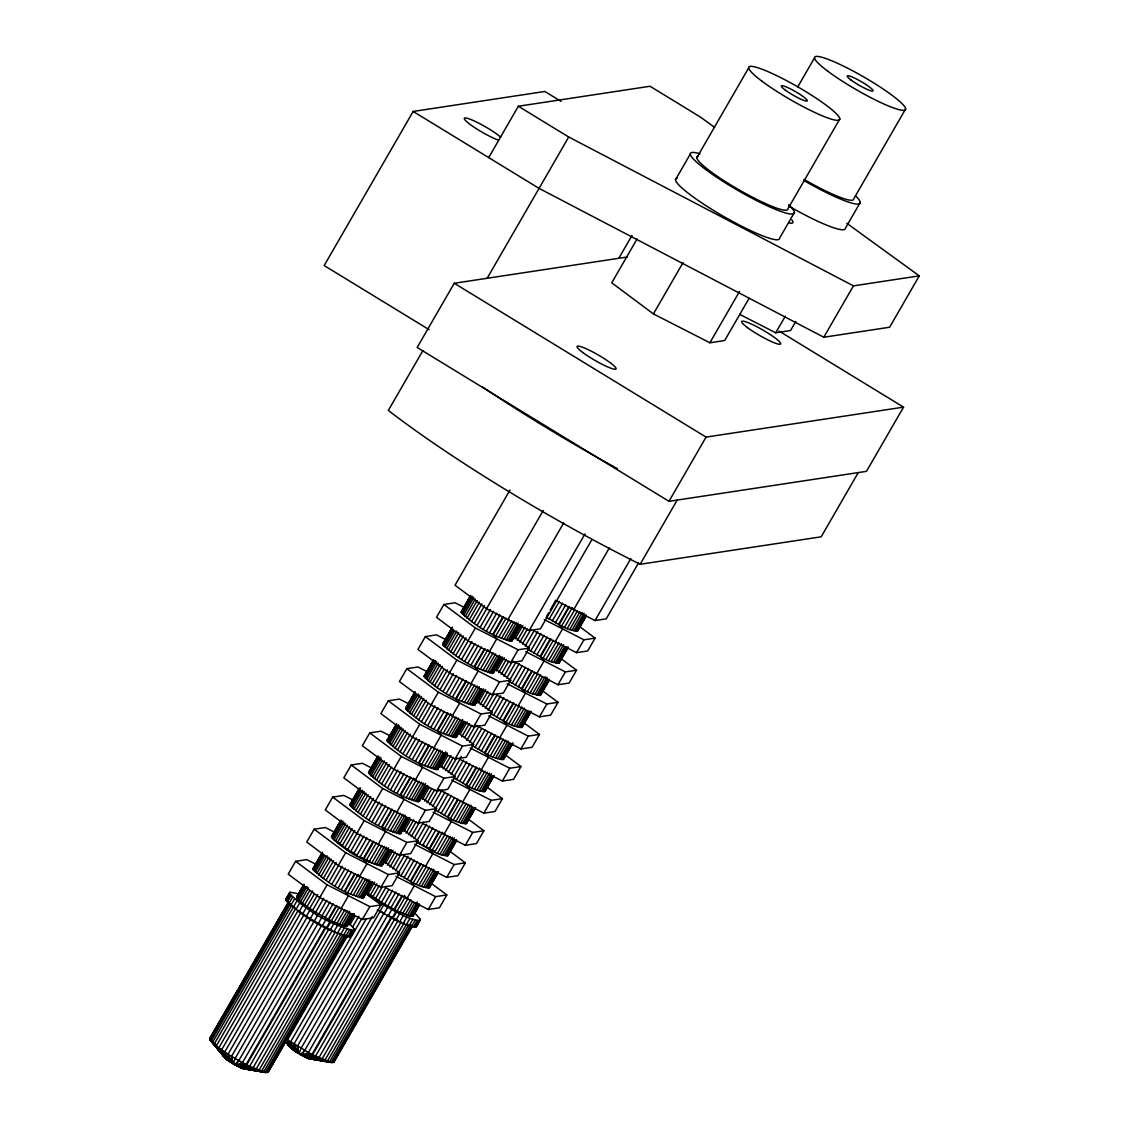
<?xml version="1.0" encoding="UTF-8"?>
<svg xmlns="http://www.w3.org/2000/svg" width="1129" height="1129" viewBox="0 0 1129 1129"><rect width="100%" height="100%" fill="white"/><g stroke="black" fill="none" stroke-linecap="round" stroke-linejoin="round"><path stroke-width="1.5" d="M349.538 923.635L354.478 929.28L350.23 936.915C326.479 931.157 302.897 917.355 285.806 899.884L290.054 892.249L296.998 893.434M354.45 930.028L353.927 930.494C330.176 924.736 306.594 910.934 289.504 893.462L289.532 892.714M350.752 936.449L354.478 929.28M377.227 909.847C389.576 916.325 401.91 925.47 416.051 926.923L416.601 925.709M416.573 926.472L420.298 919.288L415.373 913.643M353.786 914.73L347.309 925.935L346.109 926.429L334.128 922.365L315.584 912.345L302.346 903.327L296.645 897.4L303.955 884.205M372.175 882.864L363.623 897.682C345.192 894.535 326.352 882.483 312.959 869.147L322.386 852.268M390.719 850.758L382.166 865.576C363.721 862.429 344.881 850.377 331.489 837.041L340.93 820.162M409.248 818.652L400.696 833.47C382.251 830.323 363.411 818.271 350.018 804.935L359.459 788.056M427.792 786.546L419.226 801.364C400.795 798.217 381.955 786.165 368.562 772.829L378.003 755.95M363.623 897.682L363.27 896.299M447.183 752.958L437.77 769.258C419.325 766.111 400.485 754.073 387.092 740.737L396.533 723.844M464.852 722.348L456.299 737.166C437.869 734.005 419.028 721.967 405.636 708.631L415.063 691.752M400.696 833.47L400.343 832.087M483.395 690.242L474.843 705.06C456.398 701.899 437.558 689.861 424.165 676.525L433.607 659.646M371.991 882.017L366.332 891.825L368.181 893.349L381.404 902.353L397.083 911.004L409.206 915.972L412.748 916.311L412.791 914.561M407.992 856.332L397.718 874.114C407.301 878.404 419.494 889.215 429.486 887.112M501.925 658.136L493.373 672.955C474.928 669.807 456.088 657.755 442.695 644.419L452.136 627.541M437.77 769.258L437.417 767.875M416.262 842.008C425.845 846.298 438.024 857.123 448.015 855.006L447.634 854.201M520.469 626.03L511.903 640.849C493.472 637.702 474.632 625.649 461.239 612.313L470.68 595.435M456.299 737.166L455.947 735.769M434.792 809.902C444.374 814.207 456.568 825.017 466.559 822.9L466.178 822.095M453.322 777.796C462.904 782.101 475.097 792.911 485.089 790.794M493.373 672.955L493.02 671.572M471.866 745.69C481.448 749.995 493.641 760.805 503.619 758.688L503.238 757.884M511.903 640.849L511.55 639.466M500.669 695.803L490.395 713.584C499.978 717.889 512.171 728.699 522.162 726.596M508.939 681.479C518.521 685.783 530.701 696.593 540.692 694.49L540.311 693.686M537.729 631.605L527.469 649.373C537.051 653.677 549.244 664.487 559.236 662.384M545.999 617.281C555.581 621.571 567.774 632.381 577.766 630.278L579.092 626.51M561.113 101.427L544.813 91.477L413.158 111.446L324.178 265.555L429.105 329.654M488.702 157.608L518.352 106.239L650.022 86.256L700.375 117.035L714.601 127.337M627.484 256.975L454.253 283.266L417.18 347.464L668.989 501.318L866.479 471.343L903.553 407.146L779.151 331.136M422.825 350.696L388.334 410.434A272.089 38.344 30 0 0 640.143 564.274L821.192 536.811L858.252 472.599M487.163 278.27L568.72 137.004L853.453 285.863L919.274 275.871L889.624 327.241L823.789 337.232L539.055 188.374L413.158 111.446M618.819 258.287L632.014 235.439M637.052 239.009L611.749 282.815L653.423 313.918L709.887 342.779L724.705 340.521L749.12 298.225M675.481 179.737L690.313 154.052M696.819 157.707L748.725 67.811M315.951 864.292L306.806 859.606L295.615 861.314L288.205 874.156L319.705 897.668L362.381 919.472L373.572 917.778L380.981 904.936L364.554 892.672M334.494 832.186L325.335 827.515L314.158 829.208L306.749 842.051L338.234 865.562L380.925 887.366L392.102 885.672L399.525 872.83L383.084 860.566M353.024 800.08L343.879 795.409L332.688 797.102L325.279 809.945L356.778 833.456L399.454 855.274L410.646 853.566L418.055 840.724L402.997 829.49M371.568 767.974L362.409 763.303L351.232 764.996L343.809 777.839L375.308 801.35L417.998 823.168L429.175 821.46L436.584 808.632L420.157 796.354M390.098 735.868L380.953 731.197L369.762 732.89L362.353 745.733L393.852 769.244L436.528 791.062L447.705 789.369L455.128 776.526L440.056 765.279M408.627 703.776L399.483 699.091L388.291 700.784L380.882 713.627L412.381 737.138L455.058 758.956L466.249 757.263L473.658 744.42L457.231 732.156M427.171 671.67L418.012 666.985L406.835 668.678L399.412 681.521L430.911 705.032L473.601 726.85L484.778 725.157L492.202 712.314L475.761 700.051M445.701 639.564L436.556 634.879L425.365 636.587L417.956 649.429L449.455 672.94L492.131 694.744L503.322 693.051L510.731 680.208L495.673 668.961M464.245 607.458L455.086 602.773L443.909 604.481L436.486 617.323L467.985 640.835L510.661 662.638L521.852 660.945L529.261 648.102L512.834 635.839M509.983 490.028L455.029 585.217L486.528 608.729L529.205 630.532L540.382 628.839L591.85 539.704M285.82 899.136L290.054 892.249M285.806 899.884L289.504 893.462M286.272 900.914L289.984 894.493M287.288 902.212L291 895.791M346.631 936.124L268.18 1072.014L265.414 1072.423L243.342 1068.627L233.223 1063.955L226.252 1059.2L209.726 1038.398L288.163 902.523M211.095 1036.464L288.657 902.113M290.393 903.779L211.067 1041.192L226.252 1059.2L209.726 1039.089L288.177 903.214M215.554 1030.227L217.318 1027.164M219.068 1024.116L220.832 1021.053M231.417 1002.735L233.181 999.687M234.945 996.639L237.584 992.052M247.279 975.258L249.932 970.672M263.142 947.781L264.906 944.719M271.087 934.036L272.837 930.988M283.421 912.655L285.185 909.607M225.221 1058.198L210.163 1040.021L292.482 897.343M290.732 905.543L294.443 899.121M291.734 905.176L212.407 1042.575L225.673 1058.677M296.673 896.821L303.532 885.249M312.987 868.568L321.934 853.383M331.517 836.462L340.464 821.277M350.046 804.356L358.994 789.171M368.59 772.25L377.538 757.065M387.12 740.144L396.067 724.959M405.664 708.052L414.611 692.867M424.194 675.946L433.141 660.761M442.723 643.84L452.531 627.174M461.267 611.735L470.214 596.549M296.645 897.4L303.927 884.797M312.959 869.147L322.358 852.847M331.489 837.041L340.902 820.741M350.018 804.935L359.431 788.635M368.562 772.829L377.975 756.529M387.092 740.737L396.505 724.437M405.636 708.631L415.035 692.331M424.165 676.525L433.578 660.225M442.695 644.419L452.108 628.119M461.239 612.313L470.652 596.013M300.3 892.122L303.532 886.519M315.033 866.592L320.17 857.701M333.577 834.486L336.146 830.041M338.714 825.595L340.422 822.632M352.968 800.898L350.442 803.989M355.536 796.453L357.244 793.504M371.497 768.807L373.205 765.843M374.927 762.879L377.495 758.434M387.515 739.777L390.041 736.701M391.749 733.737L393.457 730.773M408.571 704.595L410.279 701.631M426.254 673.971L429.669 668.043M431.391 665.08L433.099 662.116M448.213 635.937L449.921 632.974M465.035 606.795L466.743 603.832M468.45 600.868L470.172 597.904M297.026 898.204L304.308 885.602M313.34 869.951L322.739 853.651M331.87 837.845L341.283 821.545M350.399 805.739L360.673 787.957M368.943 773.647L378.356 757.347M387.473 741.541L396.886 725.241M406.017 709.435L415.416 693.135M424.546 677.329L433.959 661.029M443.076 645.223L452.489 628.924M461.62 613.118L471.033 596.818M214.143 1044.156L226.957 1059.778L214.143 1044.156L296.828 901.083M297.802 899.22L305.084 886.618M314.116 870.967L323.529 854.667M332.646 838.861L342.92 821.079M351.19 806.755L360.603 790.455M369.719 774.649L379.993 756.882M388.263 742.557L398.523 724.776M406.793 710.451L416.206 694.152M425.323 678.346L435.596 660.564M443.866 646.24L453.279 629.94M462.396 614.134L472.67 596.352M298.973 900.42L307.06 886.42M315.273 872.181L324.686 855.881M333.817 840.075L344.077 822.293M352.347 807.969L362.621 790.187M370.891 775.863L381.15 758.081M389.42 743.757L399.68 725.975M407.95 711.651L418.224 693.869M426.494 679.545L436.754 661.763M445.024 647.439L454.437 631.153M463.567 615.347L473.827 597.566M295.897 909.607L299.594 903.186M300.497 901.803L308.584 887.803M316.812 873.55L327.071 855.782M335.341 841.458L345.615 823.676M353.871 809.352L364.145 791.57M372.415 777.246L381.828 760.946M390.944 745.14L401.218 727.358M409.488 713.034L419.748 695.252M428.018 680.928L438.292 663.146M446.548 648.822L456.822 631.04M465.092 616.716L475.351 598.949M302.346 903.327L309.628 890.725M318.66 875.074L328.92 857.306M337.19 842.982L347.464 825.2M355.734 810.876L365.994 793.094M374.263 778.77L384.537 760.988M392.807 746.664L403.067 728.882M411.337 714.558L421.597 696.776M429.867 682.452L440.141 664.671M448.411 650.346L458.67 632.565M466.94 618.24L477.214 600.473M299.03 911.865L302.727 905.444M304.534 904.992L312.62 890.993M320.848 876.739L331.107 858.971M339.377 844.647L349.651 826.865M357.921 812.541L368.181 794.76M376.451 780.435L386.711 762.654M394.981 748.329L405.255 730.548M413.524 716.223L423.784 698.442M432.054 684.118L442.328 666.336M450.598 652.012L460.858 634.23M469.128 619.92L479.388 602.138M228.735 1061.091L221.623 1049.857L300.949 912.458L298.155 910.44L218.814 1047.853L227.804 1060.427M302.487 914.222L306.199 907.801M306.989 906.756L314.271 894.154M323.303 878.503L333.563 860.721M352.093 828.615L341.833 846.397L338.587 842.615L339.194 843.165M360.363 814.291L370.637 796.509M378.907 782.199L389.166 764.418M397.436 750.093L407.71 732.312M415.98 717.988L426.24 700.206M434.51 685.882L443.923 669.582M453.039 653.776L463.313 635.994M471.583 621.67L481.843 603.888M309.656 908.577L317.743 894.577M325.971 880.324L336.23 862.542M344.5 848.218L354.774 830.45M363.044 816.126L373.304 798.344M381.574 784.02L390.987 767.72M400.103 751.914L410.377 734.132M418.647 719.808L428.06 703.508M437.177 687.702L447.451 669.92M455.721 655.596L465.981 637.814M474.251 623.49L484.51 605.708M653.423 313.918L683.073 262.549M306.171 916.621L309.868 910.2M230.88 1062.53L228.058 1054.147L307.384 916.748L305.169 915.294M319.705 897.668L327.114 884.826L295.615 861.314M338.234 865.562L345.657 852.72L314.158 829.208M356.778 833.456L364.187 820.614L332.688 797.102M375.308 801.35L382.717 788.508L351.232 764.996M393.852 769.244L401.261 756.402L369.762 732.89M412.381 737.138L419.79 724.296L388.291 700.784M430.911 705.032L438.334 692.19L406.835 668.678M449.455 672.94L456.864 660.098L425.365 636.587M467.985 640.835L475.394 627.992L443.909 604.481M486.528 608.729L543.218 510.52M312.521 910.454L320.622 896.44M328.835 882.201L338.248 865.901M357.639 832.313L347.379 850.095L341.621 845.113L342.496 845.776M365.909 817.989L375.322 801.689M384.439 785.883L394.713 768.101M402.982 753.777L413.242 735.995M421.512 721.671L431.786 703.889M440.056 689.579L450.316 671.797M458.586 657.473L467.999 641.173M477.115 625.367L487.389 607.585M310.066 919.048L313.763 912.627M293.469 906.756L295.629 908.52L216.288 1045.92L228.058 1054.147L232.052 1063.25L231.558 1056.321L310.884 918.921L308.556 917.468M315.584 912.345L323.67 898.345M331.884 884.092L342.158 866.31M346.278 848.698L350.427 851.986L360.687 834.218M368.957 819.894L379.231 802.112M387.501 787.788L397.761 770.006M406.031 755.682L416.305 737.9M424.56 723.576L434.834 705.794M443.104 691.47L453.364 673.688M461.634 659.364L471.908 641.582M480.178 627.258L490.438 609.477M317.757 915.012L235.128 1058.466L233.223 1063.955L231.558 1056.321L228.058 1054.147M318.703 914.222L326.789 900.208M335.003 885.969L345.276 868.187M353.546 853.863L363.806 836.081M372.076 821.757L382.35 803.975M390.62 789.651L400.88 771.869M409.15 757.545L419.409 739.763M427.679 725.439L437.953 707.671M446.223 693.347L456.483 675.565M464.753 661.241L475.027 643.459M483.297 629.135L493.556 611.353M797.836 86.764L814.545 57.819M321.878 916.042L329.964 902.029M338.178 887.789L348.452 870.007M356.722 855.683L366.981 837.901M375.251 823.577L385.525 805.796M393.781 791.471L404.055 773.69M412.325 759.38L422.585 741.598M430.855 727.274L441.129 709.492M449.398 695.168L459.658 677.386M467.928 663.062L478.202 645.28M486.458 630.956L496.732 613.174M233.435 1063.038L235.707 1065.353L238.812 1060.583L318.138 923.183L320.594 924.538M318.124 923.776L321.836 917.355M325.039 917.792L333.126 903.779M341.353 889.539L351.613 871.757M359.883 857.433L370.157 839.651M378.427 825.327L388.686 807.545M396.956 793.221L407.23 775.44M415.5 761.115L425.76 743.334M434.03 729.009L444.29 711.242M452.56 696.918L462.834 679.136M471.103 664.812L481.363 647.03M489.633 632.706L499.907 614.924M235.199 1063.744L237.118 1066.101L242.495 1062.615L321.836 925.215L325.42 927.107L246.094 1064.506L238.078 1066.58L249.622 1066.298L265.414 1072.423L344.74 935.024M322.217 926.034L325.928 919.613M328.186 919.443L336.273 905.43M344.486 891.19L354.76 873.409M363.03 859.084L373.29 841.303M381.56 826.978L391.834 809.197M400.103 794.887L410.363 777.105M418.633 762.781L428.893 744.999M437.163 730.675L447.437 712.893M455.707 698.569L465.967 680.787M474.236 666.463L484.51 648.681M492.78 634.357L503.04 616.575M336.781 905.698L328.694 919.712L330.614 922.068L326.902 928.49L326.027 927.417L246.686 1064.816L237.118 1066.101L246.094 1064.506L249.622 1066.298L328.962 928.885L332.293 930.479L252.967 1067.879L240.223 1067.568L256.057 1069.262L335.384 931.848M355.282 873.677L345.008 891.458L348.466 895.734L341.057 908.577M357.865 874.34L359.587 876.471L367.01 863.629L363.552 859.352L373.812 841.571M392.342 809.465L382.082 827.247L385.539 831.523L378.13 844.365M410.885 777.373L400.612 795.141L404.069 799.417L396.66 812.259M429.415 745.267L419.155 763.049L422.613 767.325L443.937 778.22L455.128 776.526M447.959 713.161L437.685 730.943L441.143 735.219L433.734 748.061M466.489 681.055L456.215 698.837L459.686 703.113L452.263 715.955L450.542 713.81M485.018 648.949L474.759 666.731L478.216 671.007L470.807 683.849M503.562 616.843L493.288 634.625L496.746 638.901L489.337 651.743L487.601 649.612M326.239 928.151L329.936 921.73M331.249 920.996L339.335 906.982M347.563 892.743L357.822 874.961M366.092 860.637L376.366 842.855M384.636 828.531L394.896 810.749M403.166 796.425L413.44 778.643M421.71 764.333L431.97 746.551M440.239 732.227L450.499 714.445M458.769 700.121L469.043 682.339M477.313 668.015L487.573 650.233M495.843 635.909L506.117 618.127M507.867 619.638L563.696 522.953M334.128 922.365L342.214 908.351M350.442 894.112L360.715 876.33M368.985 862.006L379.245 844.224M387.515 829.9L397.775 812.118M406.045 797.794L416.319 780.012M424.589 765.688L434.848 747.92M443.118 733.596L453.392 715.814M461.662 701.49L471.922 683.708M480.192 669.384L490.452 651.602M498.722 637.278L508.996 619.496M330.134 930.113L333.831 923.691M336.837 923.564L344.924 909.551M353.151 895.311L363.411 877.529M371.681 863.205L381.941 845.423M390.211 831.099L400.485 813.332M408.754 799.007L419.014 781.226M427.284 766.901L437.558 749.12M445.828 734.796L456.088 717.014M464.358 702.69L474.617 684.908M482.887 670.584L493.161 652.802M501.431 638.478L511.691 620.696M333.831 931.877L337.543 925.455M339.293 924.58L347.393 910.567M355.607 896.327L365.881 878.545M374.151 864.221L384.41 846.44M392.68 832.115L402.94 814.334M411.21 800.009L421.484 782.228M429.754 767.903L440.014 750.122M448.284 735.798L458.557 718.016M466.827 703.692L477.087 685.924M485.357 671.6L495.617 653.818M503.887 639.494L514.161 621.712M341.494 925.371L349.581 911.371M357.794 897.118L368.068 879.35M376.338 865.026L386.598 847.244M394.868 832.92L405.142 815.138M413.412 800.814L423.671 783.032M431.941 768.708L442.201 750.926M450.471 736.602L459.884 720.302M469.015 704.496L479.275 686.714M487.545 672.39L496.958 656.09M506.088 640.284L516.348 622.516M337.317 933.429L341.014 927.008M344.176 928.292L261.434 1071.336L242.029 1068.274L258.908 1070.419L338.234 933.02L340.76 933.937M343.371 925.949L350.653 913.347M359.685 897.696L369.945 879.928M378.215 865.604L388.489 847.823M396.759 833.498L406.158 817.198M415.289 801.392L425.548 783.611M433.818 769.286L443.231 752.987M452.362 737.181L462.622 719.399M470.892 705.075L480.305 688.775M489.436 672.969L499.695 655.187M507.965 640.863L518.225 623.095M344.909 926.302L352.192 913.686M361.224 898.049L370.637 881.749M379.753 865.943L389.166 849.643M398.297 833.837L407.696 817.537M416.827 801.731L426.24 785.431M435.357 769.625L445.63 751.843M453.9 737.519L463.313 721.219M472.43 705.427L481.843 689.127M490.974 673.321L500.373 657.022M509.504 641.216L518.917 624.916M346.109 926.429L353.391 913.813M362.423 898.176L371.836 881.876M380.953 866.07L390.366 849.77M399.497 833.964L408.896 817.664M418.026 801.858L427.439 785.558M436.556 769.752L445.969 753.452M455.1 737.646L464.513 721.346M473.63 705.54L483.043 689.24M492.173 673.448L501.572 657.149M510.703 641.343L520.116 625.043M384.354 860.608L389.477 851.718M403.745 827.021L408.867 818.13M423.982 791.951L427.411 786.024M440.804 762.809L445.941 753.918M457.64 733.667L464.485 721.812M477.031 700.079L478.738 697.115M480.446 694.152L482.154 691.188M494.7 669.455L498.99 662.046M516.659 631.436L520.088 625.508M346.913 926.302L354.196 913.686M363.228 898.049L372.641 881.749M381.771 865.943L391.17 849.643M400.301 833.837L409.714 817.537M418.831 801.731L427.806 785.967M437.375 769.625L446.788 753.325M455.904 737.533L464.88 721.756M474.448 705.427L483.847 689.127M492.978 673.321L502.391 657.022M511.508 641.216L520.921 624.916M342.934 934.6L263.607 1072.014L243.342 1068.627L265.414 1072.423M343.287 935.743L346.984 929.322M349.877 924.877L355.169 915.718M368.181 893.349L374.645 882.13M385.342 863.614L393.047 850.278M403.886 831.509L410.73 819.654M422.415 799.403L429.26 787.548M440.959 767.297L447.804 755.442M460.35 733.709L467.194 721.854M478.019 703.085L485.724 689.748M496.562 670.979L504.254 657.642M515.092 638.887L522.798 625.551M346.095 935.151L266.769 1072.55L242.749 1068.486L261.434 1071.336M345.672 936.477L349.383 930.056M345.756 936.971L268.18 1072.014M243.808 1068.669L267.686 1072.409L346.137 936.534M370.368 895.015L376.832 883.795M387.529 865.28L395.235 851.943M406.073 833.174L413.764 819.837M424.603 801.068L431.447 789.213M443.132 768.962L450.838 755.626M461.676 736.856L469.368 723.52M480.206 704.75L487.911 691.414M498.75 672.644L506.441 659.308M517.28 640.552L524.985 627.216M347.393 936.054L287.458 1039.865L294.556 1051.099L307.864 1058.282L331.249 1062.445L334.015 1062.022L412.466 926.133M352.685 926.895L358.853 916.212M347.661 936.929L351.373 930.508M349.186 937.07L352.897 930.649M372.824 896.765L379.288 885.559M389.985 867.03L397.69 853.693M408.515 834.924L416.22 821.602M427.058 802.832L434.75 789.496M445.588 770.726L453.293 757.39M464.979 737.138L471.823 725.284M482.662 706.514L490.367 693.178M501.191 674.408L508.897 661.072M519.735 642.302L527.426 628.966M350.23 936.915L353.927 930.494M361.957 918.329L290.562 1041.996L295.6 1051.805L287.458 1039.865L312.521 1054.839L331.249 1062.445L410.575 925.032M362.381 919.472L369.804 906.629L380.981 904.936M380.925 887.366L388.334 874.538L399.525 872.83M399.454 855.274L406.863 842.432L418.055 840.724M417.998 823.168L425.407 810.326L436.584 808.632M436.528 791.062L443.937 778.22M455.058 758.956L462.481 746.114L473.658 744.42M473.601 726.85L481.01 714.008L492.202 712.314M492.131 694.744L499.54 681.902L510.731 680.208M510.661 662.638L518.084 649.796L529.261 648.102M529.205 630.532L585.034 533.848M375.491 898.585L381.955 887.38M392.652 868.864L401.204 854.046M411.196 836.758L419.748 821.94M429.726 804.652L438.278 789.834M448.255 772.546L456.822 757.728M466.799 740.441L475.351 725.622M485.329 708.335L493.881 693.516M503.873 676.229L511.564 662.892M522.402 644.123L530.955 629.305M296.715 1052.538L293.893 1044.156L366.163 918.964M461.324 756.402L459.672 759.252L502.363 781.07L513.54 779.377L520.963 766.535L505.891 755.287M378.356 900.462L386.443 886.448M395.531 870.727L404.083 855.909M414.061 838.621L423.474 822.321M432.59 806.515L442.003 790.215M451.134 774.409L459.686 759.591M469.664 742.303L479.077 726.018M488.208 710.212L497.607 693.912M506.738 678.106L516.151 661.806M525.267 646L533.834 631.182M293.893 1044.156L297.887 1053.272L297.379 1046.329L372.302 916.565M381.404 902.353L388.686 889.751M417.109 840.526L426.522 824.226M435.653 808.42L445.052 792.121M454.183 776.315L463.596 760.015M472.712 744.209L481.279 729.39M509.786 679.997L519.199 663.697M546.859 615.799L548.567 612.835M550.289 609.872L555.412 600.981M379.88 911.442L383.592 905.021L365.429 893.208M384.523 904.23L392.624 890.216M400.837 875.977L411.111 858.195M419.381 843.871L429.641 826.089M437.911 811.765L448.171 793.983M456.441 779.659L466.714 761.877M474.984 747.567L485.244 729.786M493.514 715.461L503.788 697.68M512.058 683.355L522.318 665.574M530.588 651.25L540.847 633.468M549.117 619.144L559.391 601.362M709.887 342.779L739.551 291.409M839.821 118.912L787.915 208.809A52.428 7.381 30 0 1 736.701 188.501A52.428 7.381 30 0 1 698.301 156.324M387.699 906.051L395.785 892.037M404.013 877.797L414.272 860.016M422.542 845.692L432.816 827.91M441.086 813.586L451.346 795.818M459.616 781.494L469.89 763.712M478.16 749.388L488.42 731.606M496.689 717.282L506.949 699.5M515.219 685.176L525.493 667.394M533.763 653.07L544.023 635.288M552.293 620.964L562.567 603.182M298.818 1052.411L301.542 1055.361L304.647 1050.591L383.973 913.192L380.29 911.075L300.963 1048.488L299.058 1053.978L297.379 1046.329M383.959 913.784L387.67 907.363C397.916 912.401 408.148 919.698 419.762 920.502L420.284 920.05M390.874 907.801L398.96 893.787M407.188 879.547L417.448 861.766M425.718 847.442L435.992 829.66M444.261 815.336L454.521 797.554M462.791 783.23L473.051 765.448M481.321 751.138L491.595 733.356M499.865 719.032L510.125 701.25M518.394 686.926L528.668 669.144M536.938 654.82L547.198 637.038M555.468 622.714L565.728 604.932M301.034 1053.752L302.939 1056.109L308.33 1052.623L387.656 915.224L391.255 917.115L311.929 1054.514L303.913 1056.603L315.457 1056.307L394.783 918.907L398.128 920.488L318.801 1057.901L306.044 1057.577L321.892 1059.27L401.218 921.857M388.051 916.042L391.763 909.621M794.421 212.464L779.603 238.148A59.908 8.439 30 0 1 721.064 214.933A59.908 8.439 30 0 1 677.174 178.17M394.007 909.452L402.093 895.452M410.321 881.199L420.581 863.417M428.851 849.093L439.125 831.325M447.394 817.001L457.654 799.219M465.924 784.895L476.198 767.113M484.468 752.789L494.728 735.007M502.998 720.683L513.258 702.901M521.527 688.577L531.801 670.795M540.071 656.471L550.331 638.689M558.601 624.365L568.875 606.583M402.616 895.706L394.529 909.72L396.434 912.077L392.737 918.498L391.862 917.425L312.521 1054.839L302.939 1056.109L311.929 1054.514M421.103 863.685L410.843 881.467L414.301 885.743L406.892 898.585L404.295 895.382M439.647 831.579L429.373 849.361L432.83 853.637L425.421 866.479M458.176 799.487L447.917 817.269L451.374 821.545L443.951 834.373L442.229 832.242M476.706 767.381L466.446 785.163L469.904 789.439L462.495 802.282M495.25 735.275L484.976 753.057L488.434 757.333L481.025 770.176L479.303 768.03M513.78 703.169L503.52 720.951L506.977 725.227L499.568 738.07M532.323 671.063L522.05 688.845L525.507 693.121L546.845 704.016L558.022 702.323L550.613 715.165L539.422 716.859L496.746 695.055M550.853 638.958L540.593 656.739L544.051 661.015L536.628 673.858M569.383 606.852L559.123 624.633L562.581 628.909L555.172 641.752M392.059 918.159L395.771 911.738M397.083 911.004L405.17 896.99M413.397 882.751L423.657 864.969M431.927 850.645L442.201 832.863M450.471 818.539L460.731 800.771M469.001 786.447L479.26 768.666M487.53 754.341L497.804 736.56M506.074 722.235L516.334 704.454M524.604 690.129L534.878 672.348M543.148 658.024L553.408 640.242M561.678 625.918L571.937 608.136M518.098 705.964L525.507 693.121L507.217 683.765M609.462 547.706L573.701 609.646L571.98 607.515M399.962 912.373L408.049 898.359M416.276 884.12L426.536 866.338M434.806 852.014L445.08 834.232M453.35 819.908L463.61 802.126M471.88 787.816L482.139 770.034M490.409 755.71L500.683 737.929M508.953 723.604L519.213 705.823M527.483 691.498L537.757 673.717M546.027 659.392L556.287 641.611M564.556 627.287L574.816 609.505M395.969 920.121L399.666 913.7M402.658 913.573L410.758 899.573M418.972 885.319L429.246 867.538M437.516 853.228L447.776 835.446M456.045 821.122L466.305 803.34M474.575 789.016L484.849 771.234M493.119 756.91L503.379 739.128M511.649 724.804L521.923 707.022M530.193 692.698L540.452 674.916M548.722 660.592L558.982 642.81M567.252 628.486L577.526 610.718M399.666 921.885L403.378 915.464M405.128 914.589L412.41 901.972M421.442 886.336L431.701 868.554M439.971 854.23L450.245 836.448M458.515 822.124L468.775 804.342M477.045 790.018L487.319 772.236M495.589 757.912L505.848 740.13M514.118 725.82L524.378 708.038M532.648 693.714L542.061 677.414M551.192 661.608L561.452 643.826M569.722 629.502L579.996 611.72M407.315 915.393L414.597 902.777M423.629 887.14L433.903 869.358M442.159 855.034L452.433 837.252M460.703 822.928L470.962 805.146M479.232 790.822L489.506 773.04M497.776 758.716L508.036 740.934M516.306 726.61L525.719 710.31M534.836 694.504L545.109 676.723M553.379 662.413L563.639 644.631M571.909 630.307L582.183 612.525M403.138 923.437L406.849 917.016M410.01 918.3L327.255 1061.359L307.864 1058.282L324.743 1060.427L404.069 923.028M409.206 915.972L417.293 901.958M425.52 887.719L434.919 871.419M444.05 855.613L454.31 837.831M462.58 823.507L471.993 807.207M481.123 791.401L491.383 773.619M499.653 759.295L509.066 742.995M518.197 727.189L527.596 710.889M536.727 695.083L546.986 677.301M555.256 662.991L564.669 646.691M573.8 630.885L584.06 613.103M410.744 916.311L418.026 903.694M427.058 888.057L436.457 871.757M445.588 855.951L455.001 839.651M464.118 823.845L473.531 807.545M482.662 791.739L492.075 775.44M501.191 759.634L510.604 743.348M519.735 727.542L529.134 711.242M538.265 695.436L547.678 679.136M556.795 663.33L566.208 647.03M575.338 631.224L584.751 614.924M434.228 877.416L436.796 872.971M467.886 819.132L469.593 816.168M543.741 687.759L546.295 683.313M411.944 916.438L419.226 903.821M428.258 888.184L437.657 871.884M446.788 856.078L456.201 839.778M465.317 823.972L474.73 807.672M483.861 791.866L493.274 775.567M502.391 759.761L511.804 743.461M520.935 727.655L530.334 711.369M539.464 695.563L548.877 679.263M557.994 663.457L567.407 647.157M576.538 631.351L585.951 615.051M412.748 916.311L419.226 905.105M429.062 888.057L438.475 871.757M447.592 855.951L456.568 840.188M466.136 823.845L475.549 807.545M484.666 791.739L494.079 775.454M503.209 759.648L512.608 743.348M521.739 727.542L531.152 711.242M540.269 695.436L549.244 679.672M558.813 663.33L568.226 647.03M577.342 631.224L586.318 615.46M413.143 915.944L419.621 904.738M429.457 887.69L438.01 872.872M447.987 855.584L456.539 840.766M466.531 823.478L475.083 808.66M485.061 791.373L493.613 776.569M503.59 759.281L513.003 742.981M522.134 727.175L530.686 712.357M540.664 695.069L549.216 680.251M559.208 662.963L567.76 648.145M577.738 630.857L586.29 616.039M408.769 924.623L329.442 1062.022L309.177 1058.635L331.249 1062.445M409.107 925.752L412.819 919.331M411.93 925.159L332.589 1062.558L308.57 1058.494L327.255 1061.359M411.506 926.486L415.218 920.064M309.642 1058.692L333.521 1062.417L411.972 926.542M413.496 926.937L417.194 920.516M415.02 927.092L418.732 920.671M417.335 924.425L420.298 919.288M416.051 926.923L419.762 920.502M428.216 909.494L435.625 896.652L446.816 894.944L439.407 907.787L428.216 909.494L385.539 887.676M446.745 877.388L454.168 864.546L465.346 862.838L457.937 875.681L446.745 877.388L404.069 855.57M465.289 845.282L472.698 832.44L483.889 830.746L476.466 843.589L465.289 845.282L422.599 823.464M483.819 813.176L491.242 800.334L502.419 798.64L495.01 811.483L483.819 813.176L438.405 789.312M502.363 781.07L509.772 768.228L520.963 766.535M520.892 748.964L528.301 736.122L539.493 734.429L532.084 747.271L520.892 748.964L475.478 725.114M539.422 716.859L546.845 704.016M557.966 684.753L565.375 671.91L576.566 670.217L569.143 683.059L557.966 684.753L512.538 660.902M576.496 652.661L583.919 639.818L595.096 638.111L587.687 650.953L576.496 652.661L533.819 630.843M555.397 600.289L595.039 620.555L630.801 558.615M668.989 501.318L706.062 437.106L903.553 407.146M638.492 562.948L606.217 618.847L595.039 620.555M640.143 564.274L677.217 500.062M739.636 314.342L775.722 332.787L785.318 316.162M905.641 108.92L853.75 198.817A52.428 7.381 30 0 1 804.017 179.384M860.256 202.472L845.423 228.157A59.908 8.439 30 0 1 789.157 206.268M795.762 321.469L790.54 330.543L775.722 332.787M823.789 337.232L853.453 285.863M234.465 1064.675L238.812 1060.583L246.094 1064.506M300.3 1054.684L304.647 1050.591M225.235 1057.083L224.911 1057.802L210.163 1040.021M309.939 1058.635L320.354 1060.004M209.726 1039.089L224.77 1057.506L210.22 1037.988M235.707 1065.353L242.495 1062.615M301.542 1055.361L308.33 1052.623M461.662 611.368L462.467 611.241M443.118 643.474L443.937 643.347M424.589 675.579L425.393 675.452M406.045 707.685L406.863 707.558M368.985 771.883L369.79 771.77M331.912 836.095L332.716 835.968M313.368 868.201L314.187 868.074M297.068 896.454L297.873 896.327M286.343 898.67L287.373 898.515M318.801 1057.901L305.013 1057.125L315.457 1056.307L308.951 1055.305M252.967 1067.879L239.193 1067.103L249.622 1066.298L243.116 1065.296M388.32 739.664L389.519 739.791M307.003 1057.972L324.743 1060.427M241.183 1067.963L258.908 1070.419M249.396 1069.248L244.273 1068.486L267.686 1072.409M252.811 1069.742L256.227 1070.25M259.642 1070.758L263.057 1071.252M311.802 1058.536L315.217 1059.073M245.981 1068.528L249.396 1069.064M252.811 1069.6L256.227 1070.137M310.108 1058.494L333.521 1062.417M369.014 861.018L370.016 861.427M367.899 860.524L361.915 857.645M433.719 850.532L434.848 851.026M431.461 849.488L432.619 850.038M429.232 848.401L430.262 848.923M391.862 917.425L394.783 918.907M544.277 619.553L583.919 639.818M525.747 651.659L565.375 671.91M475.394 627.992L518.084 649.796M456.864 660.098L499.54 681.902M488.674 715.871L528.301 736.122M438.334 692.19L481.01 714.008M470.144 747.977L509.772 768.228M419.79 724.296L462.481 746.114M451.6 780.083L491.242 800.334M401.261 756.402L422.613 767.325L415.19 780.167L413.468 778.022M433.07 812.188L472.698 832.44M382.717 788.508L425.407 810.326M414.541 844.28L454.168 864.546M364.187 820.614L406.863 842.432M395.997 876.386L435.625 896.652M345.657 852.72L388.334 874.538M327.114 884.826L369.804 906.629M428.173 847.879L425.181 846.298M359.347 856.29L360.645 856.967M422.556 844.845L423.869 845.579M355.423 854.088L356.722 854.836M383.592 905.021L387.67 907.363M318.138 923.183L312.084 919.641M238.812 1060.583L231.558 1056.321M417.405 841.825L419.96 843.363M351.585 851.816L354.139 853.355M518.352 106.239L568.72 137.004M454.253 283.266L706.062 437.106M347.901 849.502L349.073 850.264M300.949 912.458L304.068 914.575L224.727 1051.988L229.766 1061.796L221.623 1049.857M285.679 1041.714L294.556 1051.099M846.792 223.274L919.274 275.871M580.038 626.877L595.096 638.111M560.125 657.953L576.566 670.217M542.964 691.075L558.022 702.323M524.435 723.181L539.493 734.429M487.361 787.393L502.419 798.64M467.448 818.469L483.889 830.746M450.288 851.605L465.346 862.838M431.758 883.711L446.816 894.944M345.7 848.175L350.427 851.986M339.942 843.786L340.718 844.421M284.621 1040.261L292.086 1049.208L285.482 1041.009M285.482 1041.46L291.056 1048.22M284.861 1040.642L291.494 1048.686M285.312 1040.684L292.792 1049.801L285.327 1040.091M285.228 1040.938L290.746 1047.825L285.312 1041.136M362.353 857.871L363.552 859.352M286.3 1041.898L290.605 1047.514L286.3 1042.053M209.726 1038.398L224.77 1057.28L213.339 1042.123M286.554 1041.672L290.605 1047.289L286.441 1041.771M213.367 1042.095L216.514 1046.202M218.617 1048.926L224.925 1057.139M289.052 1044.353L291.07 1047.105M220.197 1050.224L222.215 1052.962M286.653 1040.656L293.639 1050.436M333.577 1060.399L334.015 1062.022M791.824 219.972A37.44 5.278 30 0 1 788.734 222.836M788.606 204.772A59.908 8.439 30 0 1 773.238 208.428A59.908 8.439 30 0 1 705.794 169.604A59.908 8.439 30 0 1 700.065 153.812M855.627 195.924A59.908 8.439 30 0 1 803.989 180.584M617.323 468.634A272.089 38.344 30 0 1 482.464 386.951M497.734 139.897A22.467 3.161 30 0 1 468.958 123.527A22.467 3.161 30 0 1 472.543 120.21A22.467 3.161 30 0 1 500.683 137.159M762.258 81.415A52.428 7.381 30 0 0 838.339 120.281A52.428 7.381 30 0 0 782.214 78.381A52.428 7.381 30 0 0 762.258 81.415M785.121 89.953A14.973 2.117 30 0 0 806.854 101.06A14.973 2.117 30 0 0 790.822 89.078A14.973 2.117 30 0 0 785.121 89.953M828.093 71.423A52.428 7.381 30 0 0 904.174 110.303A52.428 7.381 30 0 0 848.048 68.403A52.428 7.381 30 0 0 828.093 71.423M850.956 79.961A14.973 2.117 30 0 0 872.689 91.068A14.973 2.117 30 0 0 856.657 79.101A14.973 2.117 30 0 0 850.956 79.961M582.889 352.573A22.467 3.161 30 0 0 615.503 369.225A22.467 3.161 30 0 0 591.441 351.274A22.467 3.161 30 0 0 582.889 352.573M747.469 327.593A22.467 3.161 30 0 0 780.083 344.26A22.467 3.161 30 0 0 756.021 326.295A22.467 3.161 30 0 0 747.469 327.593"/></g></svg>
